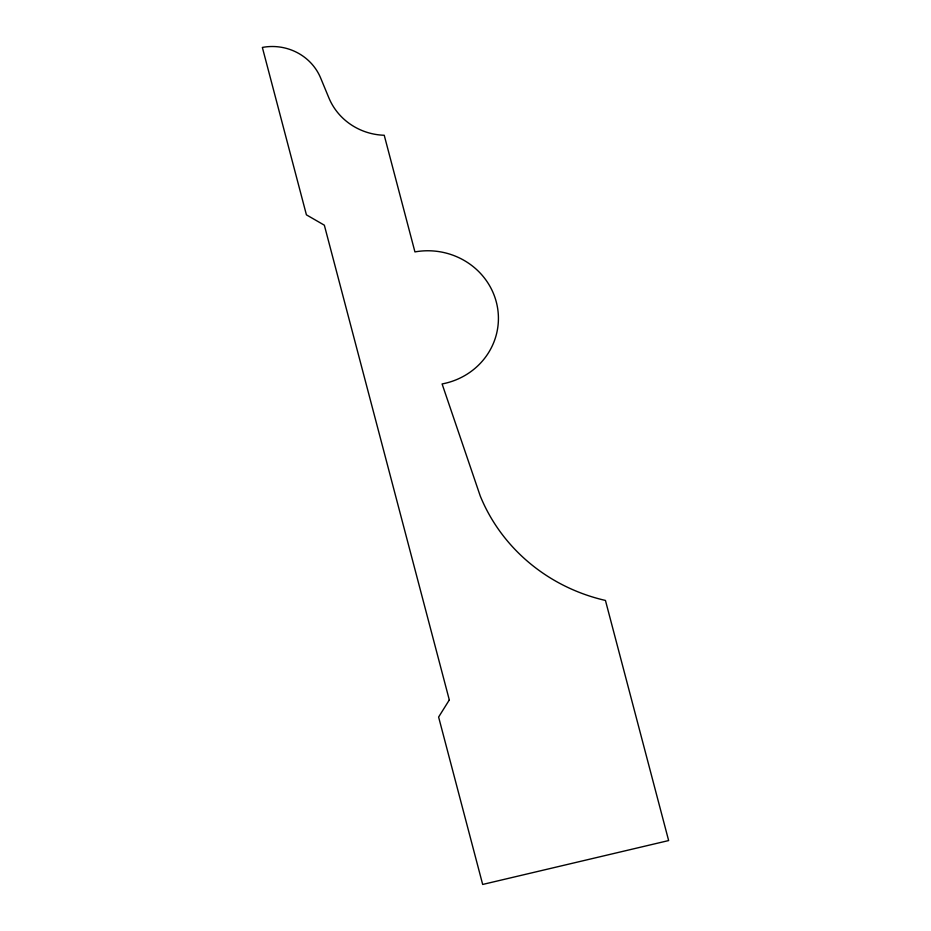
<?xml version="1.0" encoding="UTF-8"?>
<svg xmlns="http://www.w3.org/2000/svg" width="931" height="931" viewBox="0 0 931 931"><rect width="100%" height="100%" fill="white"/><g stroke="black" fill="none" stroke-linecap="round" stroke-linejoin="round"><path stroke-width="1.4" d="M449.312 699.949L438.617 717.056L482.677 884.45L668.644 840.565L605.441 600.437A177.705 170.117 4 0 1 480.221 495.932L442.097 383.944A70.197 67.195 4 0 0 497.096 305.368A70.197 67.195 4 0 0 414.935 251.905L384.235 135.263A61.318 58.7 4 0 1 328.911 97.953L320.648 78.006A51.705 49.506 4 0 0 262.356 47.434L306.415 214.84L324.337 225.186L449.312 699.949"/></g></svg>
